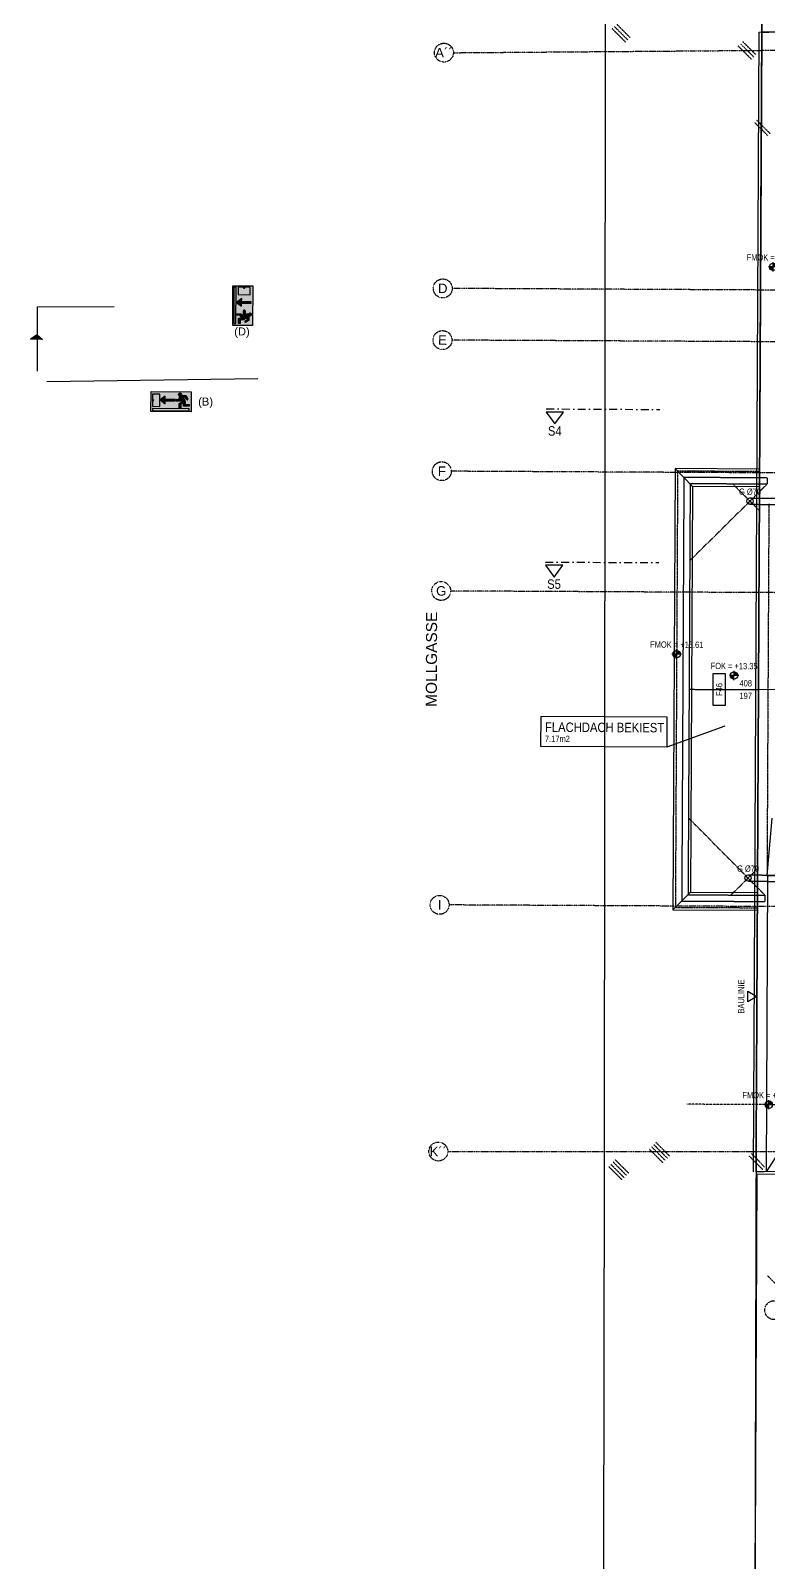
# Model space of a CAD drawing. Header units: millimetres. Extents: x -19411 to 51584, y -41547 to 69958.
# Drawn here: x -19411 to -7714, y 8478 to 32778 of the extents above; entities that cross this region are included whole.
import ezdxf
from ezdxf.enums import TextEntityAlignment as Align

# ---------------------------------------------------------------- set-up
doc = ezdxf.new("R2010")
doc.units = ezdxf.units.MM
for name, pattern in [('DASHDOT', [1, 0.5, -0.25, 0, -0.25]), ('HIDDEN2', [0.1875, 0.125, -0.0625]), ('STRICHPUNKT', [1, 0.5, -0.25, 0, -0.25]), ('STRICHPUNKTX2', [2, 1, -0.5, 0, -0.5])]:
    doc.linetypes.add(name, pattern=pattern)
for name, color, linetype in [('00_HLP-G00-L05-M0', 6, 'Continuous'), ('01-BFL-G00-L05-M0', 251, 'Continuous'), ('01-HID-G00-L05-ENTWÄSSERUNG', 251, 'HIDDEN2'), ('01-SCH-G00-L05-M0', 251, 'STRICHPUNKTX2'), ('01-SYM-G00-L05-M0', 251, 'Continuous'), ('01-TXT---------M0', 251, 'Continuous'), ('01-TXT---------PP', 1, 'Continuous'), ('01-TXT-G00-L05-M0', 1, 'Continuous'), ('02-ANS-G00-L05-M0', 251, 'Continuous'), ('02-AXO-G00-L05-M0', 251, 'STRICHPUNKT'), ('02-DIM-G00-L05-BEHÖRDE', 251, 'Continuous'), ('02-HID-G00-L05-M0', 251, 'HIDDEN2'), ('02-TWB-G00-L05-M0', 251, 'Continuous'), ('02-ZWA-G00-L05-M0', 251, 'Continuous'), ('03-SYM-G00-L05-M0', 251, 'Continuous'), ('04-TXT---------EP', 251, 'Continuous'), ('04-TXT-G00-L05-M0', 251, 'Continuous'), ('04-TXT-G00-L05-POS', 8, 'Continuous'), ('05-SYM---------M0', 251, 'Continuous'), ('05-TXT---------PP', 8, 'Continuous'), ('07-TXT---------M0', 251, 'Continuous'), ('09-SYM-G00-L05-GEHSTEIG', 8, 'Continuous'), ('09-TXT-G00-L05-M0', 251, 'Continuous'), ('09-VER-G00-L05-GRUNDSTÜCKSGRENZE', 161, 'Continuous')]:
    doc.layers.add(name, color=color, linetype=linetype)
doc.styles.add('ARIAL', font='arial.ttf', dxfattribs={"width": 0.85})
doc.styles.get("Standard").update_dxf_attribs({"font": 'arial.ttf'})

# ---------------------------------------------------------------- blocks, each defined once
blk = doc.blocks.new('04-TXT')
blk.add_line((0, 0), (0.853, 0))
at = {"layer": '04-TXT---------EP', "color": 8, "style": 'ARIAL', "width": 0.85}
blk.add_attdef('WIDTH', text='', height=0.1, dxfattribs=at).set_placement((0.632, 0.05), align=Align.CENTER)
blk.add_attdef('HEIGHT', text='', height=0.1, dxfattribs=at).set_placement((0.632, -0.05), align=Align.TOP_CENTER)
blk = doc.blocks.new('schnittführung')
at = {"color": 4, "linetype": 'DASHDOT', "ltscale": 0.25}
blk.add_line((0.237, -0.138), (0.237, 1.662), dxfattribs=at)
blk.add_line((0.237, -0.138), (0.237, 1.662), dxfattribs=at)
blk.add_line((0.237, -0.138), (0.237, 1.662), dxfattribs=at)
at = {"color": 4}
blk.add_lwpolyline([(0.187, 0.138), (0.187, -0.138), (0, 0)], close=True, dxfattribs=at)
at = {"layer": '07-TXT---------M0', "color": 9, "style": 'ARIAL', "text_generation_flag": 6, "width": 0.85}
blk.add_attdef('SCHNITT', text='', height=0.15, rotation=270, dxfattribs=at).set_placement((-0.037, 0), align=Align.CENTER)
blk = doc.blocks.new('01-HK1')
for p, q in [((-0.001, -0.074), (-0.001, 0.074)), ((0.074, 0), (-0.075, 0))]:
    blk.add_line(p, q)
blk.add_circle((-0.001, 0), 0.0586)
for points in [[(-0.001, 0.059), (0.041, 0.041), (-0.001, 0)], [(-0.001, 0), (0.058, 0), (0.041, 0.041)], [(-0.059, 0), (-0.042, -0.041), (-0.001, 0)], [(-0.042, -0.041), (-0.001, -0.059), (-0.001, 0)]]:
    blk.add_solid(points)
at = {"layer": '01-TXT---------M0', "color": 8, "style": 'ARIAL', "width": 0.85}
blk.add_attdef('HEIGHT', text='', height=0.1, dxfattribs=at).set_placement((0, 0.2), align=Align.TOP_CENTER)
blk = doc.blocks.new('01-HK3')
blk.add_lwpolyline([(0, 0), (0.042, 0.073), (-0.042, 0.073)], close=True)
at = {"color": 0, "style": 'ARIAL', "width": 0.85}
blk.add_attdef('HEIGHT', text='', height=0.05, dxfattribs=at).set_placement((0, 0.35), align=Align.TOP_CENTER)
blk = doc.blocks.new('türachse&qualität')
at = {"layer": '05-SYM---------M0'}
blk.add_line((-0.4, 0), (-0.4, 0), dxfattribs=at)
at = {"layer": '05-TXT---------PP'}
blk.add_lwpolyline([(-0.5, -0.25), (-0.5, 0.25), (-0.7, 0.25), (-0.7, -0.25)], close=True, dxfattribs=at)
at = {"layer": '05-TXT---------PP', "color": 8, "style": 'ARIAL', "text_generation_flag": 6, "width": 0.85}
blk.add_attdef('POS.NR.', text='', height=0.1, rotation=270, dxfattribs=at).set_placement((-0.653, -0.011), align=Align.TOP_CENTER)
blk = doc.blocks.new('03-rar')
blk.add_circle((0, 0), 0.05)
at = {"layer": '01-TXT---------M0', "color": 8, "style": 'ARIAL', "width": 0.85}
blk.add_attdef('RR', text='', height=0.1, dxfattribs=at).set_placement((0, 0.1), align=Align.CENTER)
blk = doc.blocks.new('01-SQM')
at = {"layer": '01-TXT---------M0', "color": 1, "style": 'ARIAL', "width": 0.85}
blk.add_attdef('ROOM', (0, 0), '', height=0.15, dxfattribs=at)
blk.add_attdef('AREA', text='', height=0.1, dxfattribs=at).set_placement((0, -0.06), align=Align.TOP_LEFT)
at = {"layer": '01-TXT---------PP', "color": 1, "style": 'ARIAL', "width": 0.85}
blk.add_attdef('NR', text='', height=0.15, dxfattribs=at).set_placement((-0.117, 0), align=Align.RIGHT)
blk.add_attdef('FLOOR', text='', height=0.1, dxfattribs=at).set_placement((0, -0.26), align=Align.TOP_LEFT)
blk = doc.blocks.new('9809550')
at = {"color": 18, "lineweight": 30, "true_color": 0x000000}
for points in [[(423922, 99169), (423957, 99169), (423957, 99203), (423985, 99215), (424034, 99215), (424054, 99178)], [(424040, 99171), (424025, 99197), (424000, 99197), (424026, 99150), (424026, 99111), (424070, 99111), (424070, 99092), (424007, 99092), (424007, 99132), (423975, 99113), (423975, 99067), (423957, 99067), (423957, 99122), (423991, 99142), (423975, 99169), (423975, 99150), (423922, 99150)]]:
    blk.add_lwpolyline(points, dxfattribs=at)
blk.add_circle((423964, 99226), 18.1, dxfattribs=at)
for centre, radius, start, end in [((423922, 99160), 9.27, 89.9849, 270.0151), ((424048, 99173), 7.96, 195.7299, 41.4005)]:
    blk.add_arc(centre, radius, start, end, dxfattribs=at)
blk = doc.blocks.new('RIVO-SIBEL-ARR-down')
h = blk.add_hatch(color=100)
h.paths.add_polyline_path([(3686.69, 1956.46), (3686.69, 1947.63), (3704.36, 1947.63), (3704.36, 1956.46)])
h.paths.add_polyline_path([(3693.72, 1955.75), (3694.43, 1955.76), (3694.43, 1951.52), (3695.72, 1951.52), (3694.04, 1949.27), (3692.34, 1951.53), (3693.72, 1951.53)], flags=16)
h.paths.add_polyline_path([(3690.59, 1955.25), (3690.59, 1949.9), (3687.35, 1949.9), (3687.35, 1955.25)], flags=16)
h.paths.add_polyline_path([(3687.91, 1952.58, -1), (3687.53, 1952.58, -1)], flags=0)
h.paths.add_polyline_path([(3697.79, 1953.06), (3699.13, 1953.06), (3699.13, 1954.36), (3699.65, 1954.59, -0.535619), (3698.7, 1955.23, -1), (3700.07, 1955.23, -0.302406), (3699.65, 1954.59), (3700.18, 1954.8), (3702.06, 1954.8), (3702.82, 1953.42, -1.25347), (3702.3, 1953.14), (3701.73, 1954.12), (3700.76, 1954.12), (3701.77, 1952.35), (3701.77, 1950.85), (3703.45, 1950.85), (3703.45, 1950.14), (3701.06, 1950.14), (3701.06, 1951.64), (3699.82, 1950.93), (3699.82, 1949.18), (3699.12, 1949.18), (3699.12, 1951.29), (3700.41, 1952.03), (3699.82, 1953.05), (3699.82, 1952.35), (3697.79, 1952.35, -1)], flags=16)
h.paths.add_polyline_path([(3703.45, 1948.98), (3703.45, 1948.07), (3687.35, 1948.07), (3687.35, 1948.98)], flags=16)
h = blk.add_hatch(color=7)
h.paths.add_polyline_path([(3690.59, 1955.25), (3687.35, 1955.25), (3687.35, 1949.9), (3690.59, 1949.9)])
h.paths.add_polyline_path([(3687.91, 1952.58, -1), (3687.53, 1952.58, -1)], flags=16)
h.paths.add_polyline_path([(3703.45, 1948.07), (3703.45, 1948.98), (3687.35, 1948.98), (3687.35, 1948.07)])
blk.add_hatch(color=256).paths.add_polyline_path([(3693.72, 1951.53), (3692.34, 1951.53), (3694.04, 1949.27), (3695.72, 1951.52), (3694.43, 1951.52), (3694.43, 1955.76), (3693.72, 1955.75)])
h = blk.add_hatch(color=256)
h.paths.add_polyline_path([(3700.76, 1954.12), (3701.73, 1954.12), (3702.3, 1953.14, 1.25347), (3702.82, 1953.42), (3702.06, 1954.8), (3700.18, 1954.8), (3699.13, 1954.36), (3699.13, 1953.06), (3697.79, 1953.06, 1), (3697.79, 1952.35), (3699.82, 1952.35), (3699.82, 1953.05), (3700.41, 1952.03), (3699.12, 1951.29), (3699.12, 1949.18), (3699.82, 1949.18), (3699.82, 1950.93), (3701.06, 1951.64), (3701.06, 1950.14), (3703.45, 1950.14), (3703.45, 1950.85), (3701.77, 1950.85), (3701.77, 1952.35)])
h.paths.add_polyline_path([(3698.7, 1955.23, 1), (3700.07, 1955.23, 1)])
blk.add_lwpolyline([(3686.69, 1956.46), (3704.36, 1956.46), (3704.36, 1947.63), (3686.69, 1947.63)], close=True)
at = {"color": 18, "lineweight": 30, "true_color": 0x000000}
for points in [[(3690.59, 1955.25), (3687.35, 1955.25), (3687.35, 1949.9), (3690.59, 1949.9)], [(3703.45, 1948.98), (3687.35, 1948.98), (3687.35, 1948.07), (3703.45, 1948.07)]]:
    blk.add_lwpolyline(points, close=True, dxfattribs=at)
blk.add_lwpolyline([(3693.72, 1955.75), (3693.72, 1951.53), (3692.34, 1951.53), (3694.04, 1949.27), (3695.72, 1951.52), (3694.43, 1951.52), (3694.43, 1955.76), (3693.72, 1955.75)], dxfattribs=at)
blk.add_circle((3687.72, 1952.58), 0.19, dxfattribs=at)
at = {"xscale": 0.0381026673526157, "yscale": 0.0381026673526157, "zscale": 0.0381026673526157}
blk.add_blockref('9809550', (-12454.76, -1825.54), dxfattribs=at)
blk = doc.blocks.new('RIVO-SIBEL-ARR-left')
h = blk.add_hatch(color=100)
h.paths.add_polyline_path([(3656.51, 1956.46), (3656.51, 1947.63), (3674.18, 1947.63), (3674.18, 1956.46)])
h.paths.add_polyline_path([(3662.75, 1954.45), (3662.75, 1953.06), (3666.97, 1953.06), (3666.98, 1952.36), (3662.74, 1952.36), (3662.74, 1951.07), (3660.49, 1952.74)], flags=16)
h.paths.add_polyline_path([(3660.42, 1955.25), (3660.42, 1949.9), (3657.18, 1949.9), (3657.18, 1955.25)], flags=16)
h.paths.add_polyline_path([(3657.73, 1952.58, -1), (3657.35, 1952.58, -1)], flags=0)
h.paths.add_polyline_path([(3667.61, 1953.06), (3668.95, 1953.06), (3668.95, 1954.36), (3669.48, 1954.59, -0.535619), (3668.52, 1955.23, -1), (3669.9, 1955.23, -0.302406), (3669.48, 1954.59), (3670.01, 1954.8), (3671.88, 1954.8), (3672.65, 1953.42, -1.25347), (3672.13, 1953.14), (3671.56, 1954.12), (3670.59, 1954.12), (3671.59, 1952.35), (3671.59, 1950.85), (3673.27, 1950.85), (3673.27, 1950.14), (3670.88, 1950.14), (3670.88, 1951.64), (3669.64, 1950.93), (3669.64, 1949.18), (3668.94, 1949.18), (3668.94, 1951.29), (3670.24, 1952.03), (3669.65, 1953.05), (3669.65, 1952.35), (3667.61, 1952.35, -1)], flags=16)
h.paths.add_polyline_path([(3673.27, 1948.98), (3673.27, 1948.07), (3657.18, 1948.07), (3657.18, 1948.98)], flags=16)
h = blk.add_hatch(color=7)
h.paths.add_polyline_path([(3660.42, 1955.25), (3657.18, 1955.25), (3657.18, 1949.9), (3660.42, 1949.9)])
h.paths.add_polyline_path([(3657.73, 1952.58, -1), (3657.35, 1952.58, -1)], flags=16)
h.paths.add_polyline_path([(3673.27, 1948.07), (3673.27, 1948.98), (3657.18, 1948.98), (3657.18, 1948.07)])
blk.add_hatch(color=256).paths.add_polyline_path([(3662.75, 1953.06), (3662.75, 1954.45), (3660.49, 1952.74), (3662.74, 1951.07), (3662.74, 1952.36), (3666.98, 1952.36), (3666.97, 1953.06)])
h = blk.add_hatch(color=256)
h.paths.add_polyline_path([(3670.59, 1954.12), (3671.56, 1954.12), (3672.13, 1953.14, 1.25347), (3672.65, 1953.42), (3671.88, 1954.8), (3670.01, 1954.8), (3668.95, 1954.36), (3668.95, 1953.06), (3667.61, 1953.06, 1), (3667.61, 1952.35), (3669.65, 1952.35), (3669.65, 1953.05), (3670.24, 1952.03), (3668.94, 1951.29), (3668.94, 1949.18), (3669.64, 1949.18), (3669.64, 1950.93), (3670.88, 1951.64), (3670.88, 1950.14), (3673.27, 1950.14), (3673.27, 1950.85), (3671.59, 1950.85), (3671.59, 1952.35)])
h.paths.add_polyline_path([(3668.52, 1955.23, 1), (3669.9, 1955.23, 1)])
blk.add_lwpolyline([(3656.51, 1956.46), (3674.18, 1956.46), (3674.18, 1947.63), (3656.51, 1947.63)], close=True)
at = {"color": 18, "lineweight": 30, "true_color": 0x000000}
for points in [[(3660.42, 1955.25), (3657.18, 1955.25), (3657.18, 1949.9), (3660.42, 1949.9)], [(3673.27, 1948.98), (3657.18, 1948.98), (3657.18, 1948.07), (3673.27, 1948.07)]]:
    blk.add_lwpolyline(points, close=True, dxfattribs=at)
blk.add_lwpolyline([(3666.97, 1953.06), (3662.75, 1953.06), (3662.75, 1954.45), (3660.49, 1952.74), (3662.74, 1951.07), (3662.74, 1952.36), (3666.98, 1952.36), (3666.97, 1953.06)], dxfattribs=at)
blk.add_circle((3657.54, 1952.58), 0.19, dxfattribs=at)
at = {"xscale": 0.0381026673526157, "yscale": 0.0381026673526157, "zscale": 0.0381026673526157}
blk.add_blockref('9809550', (-12484.93, -1825.54), dxfattribs=at)
blk = doc.blocks.new('4444444')
at = {"lineweight": 30}
h = blk.add_hatch(color=100, dxfattribs=at)
h.dxf.hatch_style = 1
h.paths.add_polyline_path([(431811, 98429), (431736, 98430), (431807, 98326)])
h.paths.add_polyline_path([(431814, 98512), (431736, 98430), (431811, 98429)])
at = {"color": 102, "lineweight": 30, "true_color": 0x21de37}
blk.add_lwpolyline([(431736, 98430), (431807, 98326), (431736, 98430), (431814, 98512), (431807, 98326)], dxfattribs=at)

msp = doc.modelspace()

# ---------------------------------------------------------------- linework, layer by layer
at = {"color": 3, "lineweight": 30}
msp.add_lwpolyline([(-19304.5355, 27374.5681), (-19302.1998, 28395.3276), (-18085.8418, 28399.4056)], dxfattribs=at)
at = {"color": 4, "lineweight": 30}
msp.add_lwpolyline([(-19151.7077, 27213.5769), (-15809.9508, 27259.6338)], dxfattribs=at)
at = {"layer": '00_HLP-G00-L05-M0', "linetype": 'HIDDEN2', "ltscale": 2}
msp.add_lwpolyline([(-5189.0503, 14726.4761), (-5183.9461, 15726.4631), (-9006.4383, 15745.9741)], dxfattribs=at)
at = {"layer": '01-BFL-G00-L05-M0', "linetype": 'HIDDEN2', "ltscale": 3}
msp.add_lwpolyline([(-7777.4585, 63167.2502), (-7816.8911, 32885.5626), (-7817.0604, 32755.5627), (-7909.3504, 14674.6276), (-7998.8304, -18020.8062)], dxfattribs=at)
at = {"layer": '01-HID-G00-L05-ENTWÄSSERUNG'}
for points in [[(-7733.6724, 25582.4474), (-8959.8836, 24368.6905)], [(-8273.6653, 25585.2037), (-7855.8145, 25163.0654)], [(-8970.2962, 22328.717), (-7870.3105, 22323.1024)], [(-7766.9518, 19062.5324), (-8980.7087, 20288.7436)], [(-8306.9447, 19065.2886), (-7884.8064, 19483.1394)]]:
    msp.add_lwpolyline(points, dxfattribs=at)
at = {"layer": '01-TXT-G00-L05-M0'}
msp.add_lwpolyline([(-9320.2272, 21416.2249), (-9317.8294, 21885.9871), (-11323.6418, 21896.2253), (-11326.0395, 21426.4631), (-9320.2272, 21416.2249), (-8396.1699, 21749.7456)], dxfattribs=at)
at = {"layer": '02-ANS-G00-L05-M0'}
for p, q in [((-7949.3452, 14675.742), (-7857.0625, 32755.2563)), ((-7857.0625, 32755.2563), (-5097.0685, 32776.3937)), ((-7949.3452, 14675.742), (-7949.3452, 14675.742)), ((-5188.9343, 14679.789), (-7909.3457, 14675.5378))]:
    msp.add_line(p, q, dxfattribs=at)
for points in [[(-7852.4458, 25823.0568), (-9192.4283, 25829.8964), (-9228.1577, 18829.9876), (-7888.1752, 18823.148)], [(-9192.4283, 25829.8964), (-8913.8611, 25548.4709)], [(-7853.8749, 25543.0604), (-8913.8611, 25548.4709), (-8946.7322, 19108.5548), (-7886.746, 19103.1443)], [(-7725.37, 19372.3241), (-7749.3467, 14674.9312)], [(-8946.7322, 19108.5548), (-9228.1577, 18829.9876)], [(-7366.3252, 15265.9316), (-7749.3478, 14674.7211)]]:
    msp.add_lwpolyline(points, dxfattribs=at)
at = {"layer": '02-AXO-G00-L05-M0'}
for points in [[(-9977.3749, 32596.8518), (-10189.5069, 32808.9838)], [(-9942.0196, 32632.2071), (-10154.1516, 32844.3392)], [(-9906.6642, 32667.5625), (-10118.7963, 32879.6945)], [(-12707.2983, 32427.6567), (8312.3075, 32590.5498)], [(-7944.3142, 32357.6798), (-8156.4463, 32569.8118)], [(-7908.9589, 32393.0351), (-8121.0909, 32605.1672)], [(-7979.6696, 32322.3245), (-8191.8016, 32534.4565)], [(-7683.8748, 31141.6884), (-7894.9213, 31354.9005)], [(-7719.4102, 31106.514), (-7930.4567, 31319.726)], [(8291.8401, 28580.689), (-12726.3867, 28687.9717)], [(8287.6546, 27760.6997), (-12730.5721, 27867.9824)], [(8277.0379, 25680.7268), (-12741.1889, 25788.0095)], [(8267.3399, 23780.7515), (-12750.8869, 23888.0342)], [(8241.9209, 18800.8164), (-12776.3058, 18908.0991)], [(-9350.0631, 14853.9927), (-9562.1951, 15066.1247)], [(-9314.7078, 14889.348), (-9526.8398, 15101.4801)], [(-9279.3524, 14924.7034), (-9491.4845, 15136.8354)], [(-12796.2816, 14994.5625), (20142.6215, 15002.8726)], [(-9962.1461, 14616.027), (-10174.2781, 14828.159)], [(-9926.7907, 14651.3824), (-10138.9228, 14863.5144)], [(-9385.4185, 14818.6374), (-9597.5505, 15030.7694)], [(-7803.1023, 14710.0224), (-8014.1488, 14923.2344)], [(-7767.567, 14745.1968), (-7978.6135, 14958.4089)], [(-10032.8567, 14545.3163), (-10244.9888, 14757.4484)], [(-9997.5014, 14580.6717), (-10209.6334, 14792.8037)], [(-7512.8039, 12808.5809), (-7723.8504, 13021.793)]]:
    msp.add_lwpolyline(points, dxfattribs=at)
for centre in [(-12857.2964, 32428.4223), (-12876.3847, 28688.7373), (-12880.5702, 27868.748), (-12891.1869, 25788.7751), (-12900.8849, 23888.7999), (-12926.3039, 18908.8647), (-12946.2796, 14995.3281), (-7620.552, 12479.2939)]:
    msp.add_circle(centre, 150, dxfattribs=at)
at = {"layer": '02-HID-G00-L05-M0', "ltscale": 0.5}
msp.add_line((-7909.3457, 14675.5378), (-7884.6023, 19523.1389), dxfattribs=at)
for points in [[(-7884.6023, 19523.1389), (-7817.0604, 32755.5627), (-5097.0685, 32776.3937)], [(-7852.6499, 25783.0573), (-9152.633, 25789.6928), (-9187.9541, 18869.7829), (-7887.971, 18863.1475)], [(-7705.255, 25272.2983), (-7735.3698, 19372.3752)]]:
    msp.add_lwpolyline(points, dxfattribs=at)
at = {"layer": '02-HID-G00-L05-M0'}
for points in [[(-7733.1619, 25682.4461), (-9053.1447, 25689.1837), (-9087.445, 18969.2712), (-7767.4622, 18962.5337)], [(-7733.1619, 25682.4461), (-7733.6724, 25582.4474), (-8953.6564, 25588.6745), (-8986.9359, 19068.7595), (-7766.9518, 19062.5324), (-7767.4622, 18962.5337)]]:
    msp.add_lwpolyline(points, dxfattribs=at)
at = {"layer": '02-TWB-G00-L05-M0'}
for points in [[(7287.111, 53435.8758), (7308.2953, 51047.1416), (8975.7822, 51066.8276), (9000.1307, 48156.0876), (7342.2045, 48139.3331), (7384.0738, 43602.2804), (9042, 43619.0349), (9007.571, 36873.9043), (7164.8752, 36863.8905), (7178.0558, 32870.4024), (-7817.0604, 32755.5627), (-7777.4585, 63167.2502)], [(-8063.2161, -41546.9329), (-7977.4515, -4065.1076), (-7893.7496, 14635.2738), (2955.7668, 14708.513), (2802.7405, 1405.4336), (7654.3957, 1376.4136), (7730.4268, 5292.5499), (19093.6565, 5275.3907), (19093.6565, 5275.3907), (19078.7116, -6441.3012), (7645.6485, -6402.8028), (7689.037, -2284.2557), (2789.5785, -2269.8932), (2752.3198, -17771.8644)]]:
    msp.add_lwpolyline(points, dxfattribs=at)
at = {"layer": '02-ZWA-G00-L05-M0'}
for points in [[(-7660.7259, 20282.006), (-7735.3698, 19372.3752)], [(-7735.3698, 19372.3752), (-5165.4033, 19359.2574)]]:
    msp.add_lwpolyline(points, dxfattribs=at)
at = {"layer": '03-SYM-G00-L05-M0', "linetype": 'HIDDEN2'}
for points in [[(-8004.7917, 25363.8284), (-7023.381, 25358.819)], [(-8005.3022, 25263.8297), (-7025.3149, 25258.8276)], [(-8035.8253, 19283.9076), (-7055.8381, 19278.9055)], [(-8035.3149, 19383.9063), (-7055.3317, 19378.9042)]]:
    msp.add_lwpolyline(points, dxfattribs=at)
at = {"layer": '09-SYM-G00-L05-GEHSTEIG'}
msp.add_lwpolyline([(-10395.0782, -19958.349), (-10343.3644, -4058.2089), (-10312.8652, 14717.4522), (-10296.3644, 32743.2162), (-10268.164, 47837.2897)], dxfattribs=at)
at = {"layer": '09-VER-G00-L05-GRUNDSTÜCKSGRENZE'}
msp.add_lwpolyline([(46704.501, -15548.7947), (35541.4308, -15421.4983), (19046.2363, -15218.073), (19138.7033, 14725.9454), (-7779.3506, 14674.8743), (-7909.3457, 14675.5378), (-7826.8215, 30843.226), (-7817.0604, 32755.5627), (7176.712, 32871.7581), (29539.4687, 32927.2999), (29421.7814, 14744.8024), (29556, 14745.7099), (46704.4989, 14778.2454)], close=True, dxfattribs=at)

# ---------------------------------------------------------------- block references
for name, p, xscale, yscale, zscale, rotation in [('RIVO-SIBEL-ARR-down', (-84939.3974, 160466.118), 35.63733977160127, 35.63733977160127, 35.63733977160127, 269.7075493178876), ('RIVO-SIBEL-ARR-left', (-150198.786, -42239.5246), 36.09829615085672, 36.09829615085672, 36.09829615085672, 359.4240370048845)]:
    msp.add_blockref(name, p, dxfattribs=dict(xscale=xscale, yscale=yscale, zscale=zscale, rotation=rotation))
at = {"color": 102, "lineweight": 30, "true_color": 0x21de37, "rotation": 269.8688980572011}
msp.add_blockref('4444444', (-116748.7235, 459914.4765), dxfattribs=at)
at = {"layer": '01-SCH-G00-L05-M0'}
ref = msp.add_blockref('schnittführung', (-11099.5316, 26539.5839), dxfattribs=dict(at, xscale=-1000, yscale=1000, zscale=1000, rotation=269.7075493177232))
ref.add_attrib('SCHNITT', 'S4', dxfattribs={"layer": '07-TXT---------M0', "color": 9, "extrusion": (0, 0, -1), "height": 150, "rotation": 0.29245068, "style": 'ARIAL', "text_generation_flag": 2, "width": 0.85}).set_placement((11099.7218, 26502.3251), align=Align.TOP_CENTER)
ref = msp.add_blockref('schnittführung', (-11111.9341, 24109.7661), dxfattribs=dict(at, xscale=-1000, yscale=1000, zscale=1000, rotation=269.7075493177232))
ref.add_attrib('SCHNITT', 'S5', dxfattribs={"layer": '07-TXT---------M0', "color": 9, "extrusion": (0, 0, -1), "height": 150, "rotation": 0.29245068, "style": 'ARIAL', "text_generation_flag": 2, "width": 0.85}).set_placement((11112.1243, 24072.5073), align=Align.TOP_CENTER)
at = {"layer": '01-SYM-G00-L05-M0', "xscale": 1000, "yscale": 1000, "zscale": 1000, "rotation": 359.7075493068887}
for p, values in [((-7635.9213, 29029.5879), {'HEIGHT': 'FMOK = +13.81'}), ((-9167.2946, 22886.9425), {'HEIGHT': 'FMOK = +13.61'}), ((-8257.1582, 22547.8968), {'HEIGHT': 'FOK = +13.35'}), ((-7703.9133, 15739.3257), {'HEIGHT': 'FMOK = +13.81'})]:
    msp.add_blockref('01-HK1', p, dxfattribs=at).add_auto_attribs(values)
at = {"layer": '01-TXT-G00-L05-M0', "xscale": 1000, "yscale": 1000, "zscale": 1000, "rotation": 359.7075493168936}
msp.add_blockref('01-SQM', (-11255.5525, 21654.0521), dxfattribs=at).add_auto_attribs({'ROOM': 'FLACHDACH BEKIEST', 'AREA': '7.17m2'})
at = {"layer": '02-DIM-G00-L05-BEHÖRDE'}
ref = msp.add_blockref('01-HK3', (-7895.1644, 17453.8594), dxfattribs=dict(at, xscale=-2000.000000017038, yscale=2000.000000014344, zscale=2000, rotation=89.70754930605278))
ref.add_attrib('HEIGHT', 'BAULINIE', dxfattribs={"layer": '0', "color": 0, "extrusion": (0, 0, -1), "height": 100, "rotation": 270.29245069, "style": 'ARIAL', "text_generation_flag": 2, "width": 0.85}).set_placement((8195.1605, 17455.3907), align=Align.TOP_CENTER)
at = {"layer": '03-SYM-G00-L05-M0', "xscale": 999.9999999999995, "yscale": 999.9999999999995, "zscale": 999.9999999999995, "rotation": 359.7075493827601}
for p in [(-8005.047, 25313.8291), (-8035.5701, 19333.9069)]:
    msp.add_blockref('03-rar', p, dxfattribs=at).add_auto_attribs({'RR': 'G %%c70'})
at = {"layer": '04-TXT-G00-L05-M0'}
ref = msp.add_blockref('04-TXT', (-7440.3161, 22320.9076), dxfattribs=dict(at, xscale=-1000, yscale=1000, zscale=1000, rotation=359.7075493235637))
ref.add_attrib('WIDTH', '408', dxfattribs={"layer": '04-TXT---------EP', "color": 8, "extrusion": (0, 0, -1), "height": 100, "rotation": 0.29245068, "style": 'ARIAL', "text_generation_flag": 2, "width": 0.85}).set_placement((8072.216, 22374.1336), align=Align.CENTER)
ref.add_attrib('HEIGHT', '197', dxfattribs={"layer": '04-TXT---------EP', "color": 8, "extrusion": (0, 0, -1), "height": 100, "rotation": 0.29245068, "style": 'ARIAL', "text_generation_flag": 2, "width": 0.85}).set_placement((8072.7264, 22274.1349), align=Align.TOP_CENTER)
at = {"layer": '04-TXT-G00-L05-POS'}
ref = msp.add_blockref('türachse&qualität', (-7893.2361, 22323.2193), dxfattribs=dict(at, xscale=999.9999999999995, yscale=999.9999999999995, zscale=999.9999999999995, rotation=359.7075326355655))
ref.add_attrib('POS.NR.', 'F46', dxfattribs={"layer": '05-TXT---------PP', "color": 8, "height": 100, "rotation": 269.70753263, "style": 'ARIAL', "text_generation_flag": 6, "width": 0.85}).set_placement((-8493.2283, 22326.282), align=Align.MIDDLE_CENTER)

# ---------------------------------------------------------------- texts
at = {"color": 3, "lineweight": 30, "char_height": 126.96738, "attachment_point": 1, "rotation": 359.86889806}
for s, insert in [('(D)', (-16182.676, 28069.3843)), ('(B)', (-16754.7331, 26956.9275))]:
    msp.add_mtext_dynamic_manual_height_columns(s, width=26879.974359, gutter_width=634.8369, heights=[0], dxfattribs=dict(at, insert=insert))
at = {"layer": '02-AXO-G00-L05-M0', "char_height": 150, "width": 246.7, "attachment_point": 5}
for s, insert, rotation in [('{\\fArial|b0|i0|c0|p34;A´´}', (-12857.2964, 32428.4223), 359.7075037), ('{\\fArial|b0|i0|c0|p34;D}', (-12876.3847, 28688.7373), 359.70754932), ('{\\fArial|b0|i0|c0|p34;E}', (-12880.5702, 27868.748), 359.70754932), ('{\\fArial|b0|i0|c0|p34;F}', (-12891.1869, 25788.7751), 359.70754932), ('{\\fArial|b0|i0|c0|p34;G}', (-12900.8849, 23888.7999), 359.70754932), ('{\\fArial|b0|i0|c0|p34;I}', (-12926.3039, 18908.8647), 359.70754932), ('{\\fArial|b0|i0|c0|p34;K´´}', (-12946.2796, 14995.3281), 359.7075037)]:
    msp.add_mtext(s, dxfattribs=dict(at, insert=insert, rotation=rotation))
at = {"layer": '09-TXT-G00-L05-M0', "insert": (-13145.6768, 22051.7575), "char_height": 175, "width": 3408.1, "attachment_point": 1, "rotation": 89.81365128}
msp.add_mtext('{\\fArial|b0|i0|c0|p34;MOLLGASSE}', dxfattribs=at)

doc.saveas('drawing.dxf')
